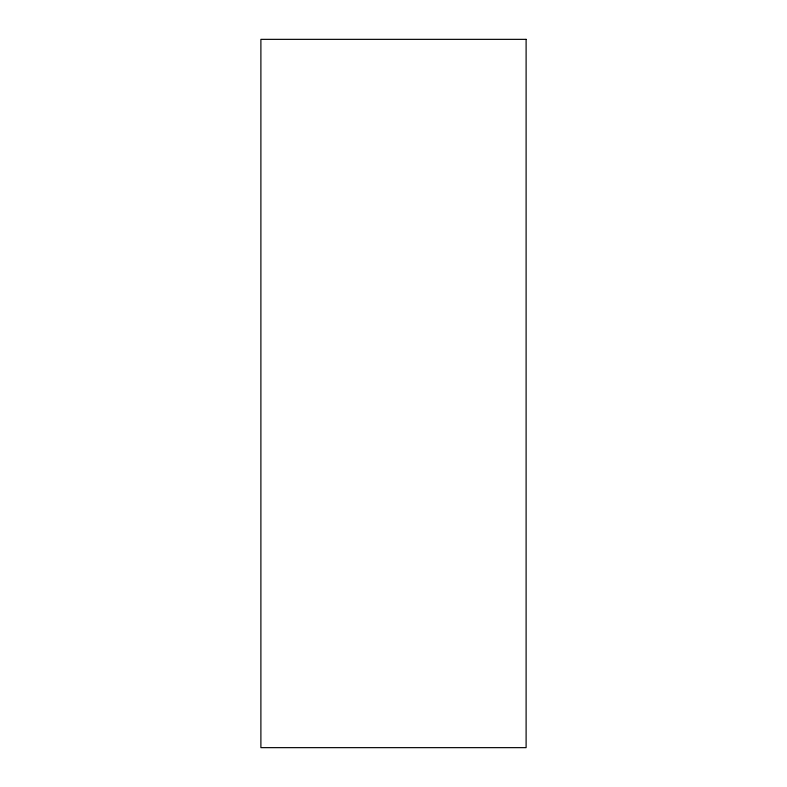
<?xml version="1.0" encoding="UTF-8"?>
<svg xmlns="http://www.w3.org/2000/svg" width="787" height="787" viewBox="0 0 787 787"><rect width="100%" height="100%" fill="white"/><g stroke="black" fill="none" stroke-linecap="round" stroke-linejoin="round"><path stroke-width="1.18" d="M526.109 39.35L260.89 39.35L260.89 747.65L526.109 747.65L526.109 39.35"/></g></svg>
